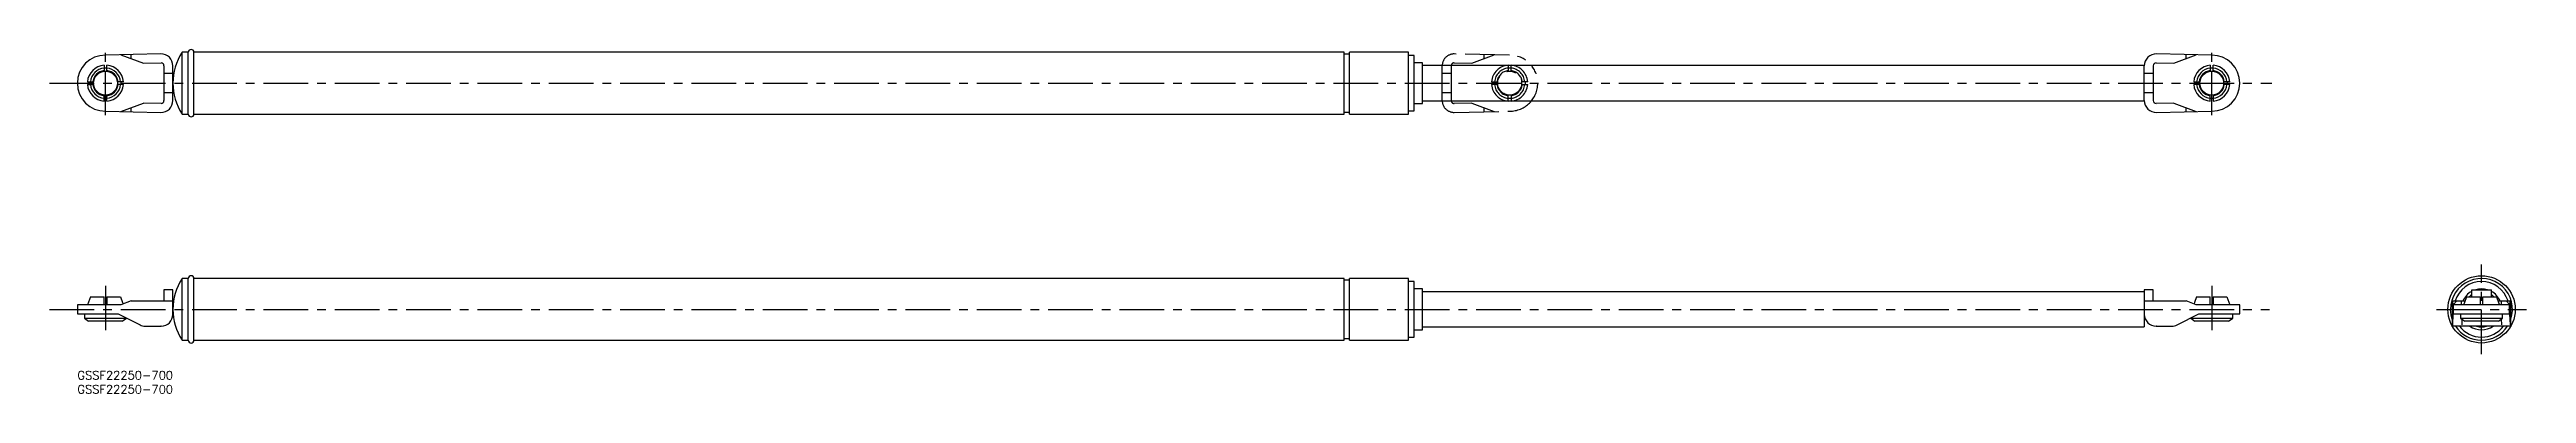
# Model space of a CAD drawing. Extents: x -10 to 872, y -8 to 115.
import ezdxf

# ---------------------------------------------------------------- set-up
doc = ezdxf.new("R2010")
doc.units = 0
doc.header["$LTSCALE"] = 0.5
doc.linetypes.add('CENTER', pattern=[50.8, 31.75, -6.35, 6.35, -6.35])
doc.linetypes.add('PHANTOM', pattern=[63.5, 31.75, -6.35, 6.35, -6.35, 6.35, -6.35])
for name, color, linetype in [('MSM_CENTER', 1, 'CENTER'), ('MSM_CONTINUOUS', 7, 'CONTINUOUS'), ('MSM_IMAGINARY', 6, 'PHANTOM'), ('MSM_PART_NUMBER', 7, 'CONTINUOUS')]:
    doc.layers.add(name, color=color, linetype=linetype)
doc.styles.get("Standard").update_dxf_attribs({"font": 'txt.shx', "height": 3, "bigfont": 'bigfont.shx'})

msp = doc.modelspace()

# ---------------------------------------------------------------- linework, layer by layer
at = {"layer": 'MSM_CENTER'}
for p, q in [((10, 91.17), (10, 114.05)), ((760, 91.17), (760, 114.05)), ((-9.92, 102.61), (781.38, 102.61)), ((856.07, 6), (856.07, 38)), ((10, 30.4), (10, 13.8)), ((760, 30.4), (760, 13.8)), ((-9.92, 22), (780.52, 22)), ((840.07, 22), (872.07, 22))]:
    msp.add_line(p, q, dxfattribs=at)
at = {"layer": 'MSM_CONTINUOUS'}
for p, q in [((9.5, 109.03), (9.5, 106.83)), ((9.5, 108.09), (10, 108.11)), ((29.71, 113.02), (10, 112.61)), ((10, 108.11), (10.5, 108.09)), ((10.5, 106.83), (10.5, 109.03)), ((15.5, 112.73), (23.5, 109.69)), ((19.09, 111.37), (19.09, 112.8)), ((23.5, 109.69), (29.78, 109.82)), ((30.8, 108.82), (30.8, 96.4)), ((34, 106.11), (30.8, 106.11)), ((34, 96.4), (34, 108.82)), ((39.5, 113.61), (37.3, 113.61)), ((37.3, 91.61), (37.3, 113.61)), ((39.5, 91.61), (39.5, 113.61)), ((451.1, 113.61), (41.5, 113.61)), ((41.5, 91.61), (41.5, 113.61)), ((451.1, 91.61), (451.1, 113.61)), ((453, 112.96), (451.1, 112.96)), ((474, 113.61), (453, 113.61)), ((453, 91.61), (453, 113.61)), ((474, 91.61), (474, 113.61)), ((476, 112.51), (474, 112.51)), ((476, 92.71), (476, 112.51)), ((479, 109.91), (476, 109.91)), ((479, 95.31), (479, 109.91)), ((736, 108.86), (479, 108.86)), ((736, 96.4), (736, 108.82)), ((739.2, 106.11), (736, 106.11)), ((739.2, 108.82), (739.2, 96.4)), ((740.22, 109.82), (746.5, 109.69)), ((760, 112.61), (740.29, 113.02)), ((746.5, 109.69), (754.5, 112.73)), ((750.91, 111.37), (750.91, 112.8)), ((759.5, 109.03), (759.5, 106.83)), ((759.5, 108.09), (760, 108.11)), ((760, 108.11), (760.5, 108.09)), ((760.5, 106.83), (760.5, 109.03)), ((3.58, 103.11), (5.78, 103.11)), ((3.58, 102.11), (5.78, 102.11)), ((4.5, 102.61), (4.52, 103.11)), ((4.52, 102.11), (4.5, 102.61)), ((9.5, 96.19), (9.5, 98.39)), ((10, 97.11), (9.5, 97.14)), ((10.5, 97.14), (10, 97.11)), ((10.5, 96.19), (10.5, 98.39)), ((16.42, 103.11), (14.22, 103.11)), ((16.42, 102.11), (14.22, 102.11)), ((15.48, 103.11), (15.5, 102.61)), ((15.5, 102.61), (15.48, 102.11)), ((34, 99.11), (30.8, 99.11)), ((739.2, 99.11), (736, 99.11)), ((753.58, 103.11), (755.78, 103.11)), ((755.78, 102.11), (753.58, 102.11)), ((754.5, 102.61), (754.52, 103.11)), ((754.52, 102.11), (754.5, 102.61)), ((759.5, 96.19), (759.5, 98.39)), ((760, 97.11), (759.5, 97.14)), ((760.5, 97.14), (760, 97.11)), ((760.5, 98.39), (760.5, 96.19)), ((766.42, 103.11), (764.22, 103.11)), ((766.42, 102.11), (764.22, 102.11)), ((765.48, 103.11), (765.5, 102.61)), ((765.5, 102.61), (765.48, 102.11)), ((10, 92.61), (29.71, 92.2)), ((15.5, 92.5), (23.5, 95.53)), ((19.09, 92.42), (19.09, 93.86)), ((29.78, 95.4), (23.5, 95.53)), ((37.3, 91.61), (39.5, 91.61)), ((41.5, 91.61), (451.1, 91.61)), ((451.1, 92.26), (453, 92.26)), ((453, 91.61), (474, 91.61)), ((474, 92.71), (476, 92.71)), ((476, 95.31), (479, 95.31)), ((479, 96.36), (736, 96.36)), ((746.5, 95.53), (740.22, 95.4)), ((740.29, 92.2), (760, 92.61)), ((746.5, 95.53), (754.5, 92.5)), ((750.91, 92.42), (750.91, 93.86)), ((34, 29), (30.8, 29)), ((30.8, 29), (30.8, 25)), ((34, 20.2), (34, 29)), ((39.5, 33), (37.3, 33)), ((37.3, 11), (37.3, 33)), ((39.5, 11), (39.5, 33)), ((451.1, 33), (41.5, 33)), ((41.5, 11), (41.5, 33)), ((451.1, 11), (451.1, 33)), ((453, 32.35), (451.1, 32.35)), ((474, 33), (453, 33)), ((453, 11), (453, 33)), ((474, 11), (474, 33)), ((476, 31.9), (474, 31.9)), ((476, 12.1), (476, 31.9)), ((479, 29.3), (476, 29.3)), ((479, 14.7), (479, 29.3)), ((736, 28.25), (479, 28.25)), ((739.2, 29), (736, 29)), ((736, 29), (736, 15.75)), ((739.2, 25), (739.2, 29)), ((852.57, 26.4), (852.57, 29)), ((852.57, 29), (859.57, 29)), ((859.57, 26.4), (859.57, 29)), ((0, 23.6), (0, 20.4)), ((15.5, 23.6), (0, 23.6)), ((0, 20.4), (14.54, 20.4)), ((2.5, 20.4), (2.5, 18.8)), ((2.5, 18.8), (4, 17.8)), ((2.5, 18.8), (17.5, 18.8)), ((4.62, 26.4), (3.58, 23.6)), ((16, 17.8), (4, 17.8)), ((4.62, 26.4), (9.5, 26.4)), ((9.5, 23.6), (9.5, 26.4)), ((10.5, 26.4), (15.38, 26.4)), ((10.5, 26.4), (10.5, 23.6)), ((14.54, 20.4), (22.3, 16.46)), ((15.38, 26.4), (16.09, 24.47)), ((19.09, 25), (15.5, 23.6)), ((16, 17.8), (17.5, 18.8)), ((16.09, 24.47), (16.3, 23.91)), ((17.5, 18.8), (17.5, 18.9)), ((19.09, 25), (34, 25)), ((736, 25), (750.91, 25)), ((747.7, 16.46), (755.46, 20.4)), ((754.5, 23.6), (750.91, 25)), ((752.5, 18.9), (752.5, 18.8)), ((752.5, 18.8), (754, 17.8)), ((752.5, 18.8), (767.5, 18.8)), ((753.91, 24.47), (753.7, 23.91)), ((754.62, 26.4), (753.91, 24.47)), ((766, 17.8), (754, 17.8)), ((770, 23.6), (754.5, 23.6)), ((754.62, 26.4), (759.5, 26.4)), ((755.46, 20.4), (770, 20.4)), ((759.5, 23.6), (759.5, 26.4)), ((760.5, 26.4), (765.38, 26.4)), ((760.5, 26.4), (760.5, 23.6)), ((765.38, 26.4), (766.42, 23.6)), ((766, 17.8), (767.5, 18.8)), ((767.5, 18.8), (767.5, 20.4)), ((770, 20.4), (770, 23.6)), ((845.25, 20.04), (845.07, 22)), ((845.66, 18.45), (845.25, 20.04)), ((845.66, 25), (845.66, 16)), ((845.66, 25), (850.17, 25)), ((845.81, 16.46), (845.98, 20.4)), ((845.96, 23.6), (845.88, 25)), ((847.32, 25), (845.96, 23.6)), ((866.18, 23.6), (845.96, 23.6)), ((845.98, 20.4), (866.16, 20.4)), ((846.07, 20.4), (846.07, 23.6)), ((848.57, 20.4), (848.57, 18.8)), ((848.57, 18.8), (850.07, 17.8)), ((848.57, 18.8), (863.57, 18.8)), ((848.99, 23.6), (848.99, 25)), ((849.1, 18.45), (849.01, 16.46)), ((849.98, 24.47), (849.65, 23.6)), ((850.69, 26.4), (849.98, 24.47)), ((862.07, 17.8), (850.07, 17.8)), ((850.69, 26.4), (855.57, 26.4)), ((855.57, 26.4), (855.57, 23.6)), ((856.57, 26.4), (861.45, 26.4)), ((856.57, 23.6), (856.57, 26.4)), ((861.45, 26.4), (862.16, 24.47)), ((861.97, 25), (866.48, 25)), ((862.07, 17.8), (863.57, 18.8)), ((862.16, 24.47), (862.49, 23.6)), ((863.04, 18.45), (863.13, 16.46)), ((863.15, 23.6), (863.15, 25)), ((863.57, 18.8), (863.57, 20.4)), ((864.82, 25), (866.18, 23.6)), ((866.07, 20.4), (866.07, 23.6)), ((866.33, 16.46), (866.16, 20.4)), ((866.18, 23.6), (866.26, 25)), ((866.48, 16), (866.48, 25)), ((24.2, 16), (29.71, 16)), ((29.8, 16), (29.71, 16)), ((37.3, 11), (39.5, 11)), ((41.5, 11), (451.1, 11)), ((451.1, 11.65), (453, 11.65)), ((453, 11), (474, 11)), ((474, 12.1), (476, 12.1)), ((476, 14.7), (479, 14.7)), ((479, 15.75), (736, 15.75)), ((740.29, 16), (740.2, 16)), ((740.29, 16), (745.8, 16)), ((866.48, 16), (845.66, 16)), ((845.77, 16), (845.78, 16)), ((845.78, 16.02), (845.79, 16.03)), ((845.78, 16.01), (845.78, 16.02)), ((845.78, 16), (845.78, 16.01)), ((845.78, 16.01), (845.78, 16.01)), ((845.78, 16), (845.78, 16)), ((845.79, 16.11), (845.8, 16.13)), ((845.79, 16.09), (845.79, 16.11)), ((845.79, 16.07), (845.79, 16.09)), ((845.79, 16.06), (845.79, 16.07)), ((845.79, 16.04), (845.79, 16.06)), ((845.79, 16.03), (845.79, 16.04)), ((845.8, 16.25), (845.81, 16.28)), ((845.8, 16.22), (845.8, 16.25)), ((845.8, 16.2), (845.8, 16.22)), ((845.8, 16.17), (845.8, 16.2)), ((845.8, 16.15), (845.8, 16.17)), ((845.8, 16.13), (845.8, 16.15)), ((845.81, 16.42), (845.81, 16.46)), ((845.81, 16.38), (845.81, 16.42)), ((845.81, 16.35), (845.81, 16.38)), ((845.81, 16.31), (845.81, 16.35)), ((845.81, 16.28), (845.81, 16.31)), ((866.33, 16.46), (866.33, 16.42)), ((866.33, 16.42), (866.33, 16.38)), ((866.33, 16.38), (866.33, 16.35)), ((866.33, 16.35), (866.33, 16.31)), ((866.33, 16.31), (866.33, 16.28)), ((866.33, 16.28), (866.34, 16.25)), ((866.34, 16.25), (866.34, 16.22)), ((866.34, 16.22), (866.34, 16.2)), ((866.34, 16.2), (866.34, 16.17)), ((866.34, 16.17), (866.34, 16.15)), ((866.34, 16.15), (866.34, 16.13)), ((866.34, 16.13), (866.35, 16.11)), ((866.35, 16.11), (866.35, 16.09)), ((866.35, 16.09), (866.35, 16.07)), ((866.35, 16.07), (866.35, 16.06)), ((866.35, 16.06), (866.35, 16.04)), ((866.35, 16.04), (866.36, 16.03)), ((866.36, 16.03), (866.36, 16.02)), ((866.36, 16.02), (866.36, 16.01)), ((866.36, 16.01), (866.36, 16.01)), ((866.36, 16.01), (866.36, 16)), ((866.36, 16), (866.36, 16)), ((866.36, 16), (866.37, 16))]:
    msp.add_line(p, q, dxfattribs=at)
for centre, radius in [((10, 102.61), 4.25), ((760, 102.61), 4.25), ((856.07, 22), 12)]:
    msp.add_circle(centre, radius, dxfattribs=at)
for centre, radius, start, end in [((10, 102.61), 10, 90, 270), ((10, 102.61), 6.44, 94.45407, 175.54593), ((10, 102.61), 5.4, 95.31277, 174.68723), ((10, 102.61), 4.5, 96.37937, 173.62063), ((10, 102.61), 6.44, 4.45407, 85.54593), ((10, 102.61), 5.4, 5.31277, 84.68723), ((10, 102.61), 4.5, 6.37937, 83.62063), ((29.8, 108.82), 4.2, 0, 91.19349), ((29.8, 108.82), 1, 0, 91.19349), ((54, 102.61), 20, 146.63299, 213.36701), ((40.5, 113.61), 1, 0, 180), ((740.2, 108.82), 4.2, 88.80651, 180), ((740.2, 108.82), 1, 88.80651, 180), ((760, 102.61), 6.44, 94.45407, 175.54593), ((760, 102.61), 5.4, 95.31277, 174.68723), ((760, 102.61), 4.5, 96.37937, 173.62063), ((760, 102.61), 10, 270, 90), ((760, 102.61), 6.44, 4.45407, 85.54593), ((760, 102.61), 5.4, 5.31277, 84.68723), ((760, 102.61), 4.5, 6.37937, 83.62063), ((10, 102.61), 6.44, 184.45407, 265.54593), ((10, 102.61), 5.4, 185.31277, 264.68723), ((10, 102.61), 4.5, 186.37937, 263.62063), ((10, 102.61), 4.5, 276.37937, 353.62063), ((10, 102.61), 5.4, 275.31277, 354.68723), ((10, 102.61), 6.44, 274.45407, 355.54593), ((760, 102.61), 6.44, 184.45407, 265.54593), ((760, 102.61), 5.4, 185.31277, 264.68723), ((760, 102.61), 4.5, 186.37937, 263.62063), ((760, 102.61), 4.5, 276.37937, 353.62063), ((760, 102.61), 5.4, 275.31277, 354.68723), ((760, 102.61), 6.44, 274.45407, 355.54593), ((29.8, 96.4), 4.2, 268.80651, 0), ((29.8, 96.4), 1, 268.80651, 0), ((40.5, 91.61), 1, 180, 0), ((740.2, 96.4), 4.2, 180, 271.19349), ((740.2, 96.4), 1, 180, 271.19349), ((54, 22), 20, 146.63299, 213.36701), ((40.5, 33), 1, 0, 180), ((856.07, 22), 11, 341.17491, 180), ((856.07, 22), 9.9, 17.6397, 162.3603), ((856.07, 22), 7.3, 118.64962, 155.73491), ((856.07, 22), 6.25, 124.0558, 135.25119), ((856.07, 22), 7.3, 73.51703, 106.48297), ((856.07, 22), 7.3, 24.26509, 61.35038), ((856.07, 22), 6.25, 44.74881, 55.9442), ((29.8, 20.2), 4.2, 270, 0), ((740.2, 20.2), 4.2, 180, 270), ((24.2, 20.2), 4.2, 243.03406, 270), ((40.5, 11), 1, 180, 0), ((745.8, 20.2), 4.2, 270, 296.96594), ((856.07, 22), 11, 213.05573, 326.94427), ((856.07, 22), 9.9, 217.3052, 322.6948), ((856.07, 22), 7.3, 235.27724, 304.72276), ((856.07, 22), 6.25, 253.7398, 286.2602)]:
    msp.add_arc(centre, radius, start, end, dxfattribs=at)
at = {"layer": 'MSM_IMAGINARY'}
for p, q in [((486, 96.4), (486, 108.82)), ((489.2, 106.11), (486, 106.11)), ((489.2, 108.82), (489.2, 96.4)), ((490.22, 109.82), (496.5, 109.69)), ((510, 112.61), (490.29, 113.02)), ((496.5, 109.69), (504.5, 112.73)), ((500.91, 111.37), (500.91, 112.8)), ((509.5, 109.03), (509.5, 106.83)), ((509.5, 108.09), (510, 108.11)), ((510, 108.11), (510.5, 108.09)), ((510.5, 106.83), (510.5, 109.03)), ((489.2, 99.11), (486, 99.11)), ((503.58, 103.11), (505.78, 103.11)), ((505.78, 102.11), (503.58, 102.11)), ((504.5, 102.61), (504.52, 103.11)), ((504.52, 102.11), (504.5, 102.61)), ((509.5, 96.19), (509.5, 98.39)), ((510, 97.11), (509.5, 97.14)), ((510.5, 97.14), (510, 97.11)), ((510.5, 98.39), (510.5, 96.19)), ((516.42, 103.11), (514.22, 103.11)), ((514.22, 102.11), (516.42, 102.11)), ((515.48, 103.11), (515.5, 102.61)), ((515.5, 102.61), (515.48, 102.11)), ((496.5, 95.53), (490.22, 95.4)), ((490.29, 92.2), (510, 92.61)), ((496.5, 95.53), (504.5, 92.5)), ((500.91, 92.42), (500.91, 93.86))]:
    msp.add_line(p, q, dxfattribs=at)
msp.add_circle((510, 102.61), 4.25, dxfattribs=at)
for centre, radius, start, end in [((490.2, 108.82), 4.2, 88.80651, 180), ((490.2, 108.82), 1, 88.80651, 180), ((510, 102.61), 6.44, 94.45407, 175.54593), ((510, 102.61), 5.4, 95.31277, 174.68723), ((510, 102.61), 4.5, 96.37937, 173.62063), ((510, 102.61), 10, 270, 90), ((510, 102.61), 6.44, 4.45407, 85.54593), ((510, 102.61), 5.4, 5.31277, 84.68723), ((510, 102.61), 4.5, 6.37937, 83.62063), ((510, 102.61), 6.44, 184.45407, 265.54593), ((510, 102.61), 5.4, 185.31277, 264.68723), ((510, 102.61), 4.5, 186.37937, 263.62063), ((510, 102.61), 4.5, 276.37937, 353.62063), ((510, 102.61), 5.4, 275.31277, 354.68723), ((510, 102.61), 6.44, 274.45407, 355.54593), ((490.2, 96.4), 4.2, 180, 271.19349), ((490.2, 96.4), 1, 180, 271.19349)]:
    msp.add_arc(centre, radius, start, end, dxfattribs=at)

# ---------------------------------------------------------------- texts
at = {"layer": 'MSM_PART_NUMBER', "char_height": 3, "width": 121.0942, "attachment_point": 1}
for insert in [(0, 0), (0, -5)]:
    msp.add_mtext('{GSSF22250-700}', dxfattribs=dict(at, insert=insert))

doc.saveas('drawing.dxf')
